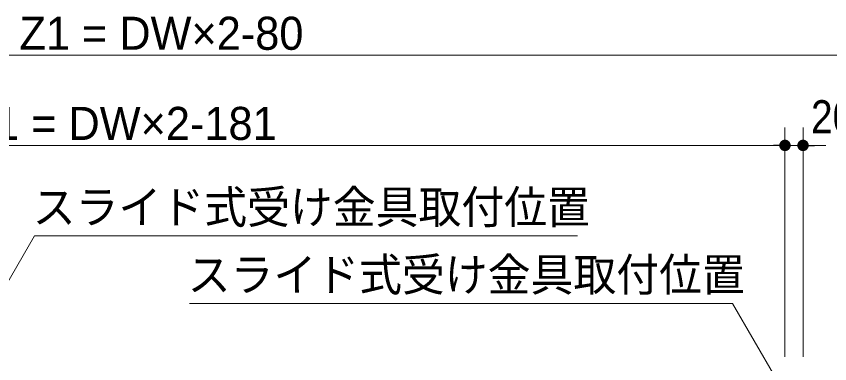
# Model space of a CAD drawing. Units: millimetres, scale not verified. Extents: x -6062 to 6062, y -3045 to 3045.
# Drawn here: x -4076 to -3175, y 408 to 793 of the extents above; entities that cross this region are included whole.
import ezdxf
from ezdxf.enums import TextEntityAlignment as Align

# ---------------------------------------------------------------- set-up
doc = ezdxf.new("R2010")
doc.units = ezdxf.units.MM
doc.header["$LTSCALE"] = 20
doc.header["$PDMODE"] = 32
doc.header["$PDSIZE"] = 10
for name, color, linetype, lineweight in [('0-1_2寸法-2', 7, 'Continuous', 15), ('0-2_0', 7, 'Continuous', 25), ('0-4_2寸法-1', 7, 'Continuous', 15), ('0-5_2寸法-3', 7, 'Continuous', 15)]:
    doc.layers.add(name, color=color, linetype=linetype, lineweight=lineweight)
doc.layers.add('0-3_Defpoints', color=7, linetype='Continuous')
doc.styles.add('ＭＳ Ｐゴシック', font='')
doc.styles.get('ＭＳ Ｐゴシック').set_extended_font_data('MS PGothic')

# ---------------------------------------------------------------- blocks, each defined once
blk = doc.blocks.new('_Dot')
at = {"layer": '0-2_0'}
blk.add_line((-10, 0), (-20, 0), dxfattribs=at)
for points in [[(0, 0), (-10, 0), (-9.92, 1.25)], [(0, 0), (-9.92, -1.25), (-10, 0)], [(0, 0), (-9.92, 1.25), (-9.69, 2.49)], [(0, 0), (-9.69, -2.49), (-9.92, -1.25)], [(0, 0), (-9.69, 2.49), (-9.3, 3.68)], [(0, 0), (-9.3, -3.68), (-9.69, -2.49)], [(0, 0), (-9.3, 3.68), (-8.76, 4.82)], [(0, 0), (-8.76, -4.82), (-9.3, -3.68)], [(0, 0), (-8.76, 4.82), (-8.09, 5.88)], [(0, 0), (-8.09, -5.88), (-8.76, -4.82)], [(0, 0), (-8.09, 5.88), (-7.29, 6.85)], [(0, 0), (-7.29, -6.85), (-8.09, -5.88)], [(0, 0), (-7.29, 6.85), (-6.37, 7.71)], [(0, 0), (-6.37, -7.71), (-7.29, -6.85)], [(0, 0), (-6.37, 7.71), (-5.36, 8.44)], [(0, 0), (-5.36, -8.44), (-6.37, -7.71)], [(0, 0), (-5.36, 8.44), (-4.26, 9.05)], [(0, 0), (-4.26, -9.05), (-5.36, -8.44)], [(0, 0), (-4.26, 9.05), (-3.09, 9.51)], [(0, 0), (-3.09, -9.51), (-4.26, -9.05)], [(0, 0), (-3.09, 9.51), (-1.87, 9.82)], [(0, 0), (-1.87, -9.82), (-3.09, -9.51)], [(0, 0), (-1.87, 9.82), (-0.63, 9.98)], [(0, 0), (-0.63, -9.98), (-1.87, -9.82)], [(0, 0), (-0.63, 9.98), (0.63, 9.98)], [(0, 0), (0.63, -9.98), (-0.63, -9.98)], [(0, 0), (0.63, 9.98), (1.87, 9.82)], [(0, 0), (1.87, 9.82), (3.09, 9.51)], [(0, 0), (3.09, 9.51), (4.26, 9.05)], [(0, 0), (4.26, 9.05), (5.36, 8.44)], [(0, 0), (5.36, 8.44), (6.37, 7.71)], [(0, 0), (6.37, 7.71), (7.29, 6.85)], [(0, 0), (7.29, 6.85), (8.09, 5.88)], [(0, 0), (8.09, 5.88), (8.76, 4.82)], [(0, 0), (8.76, 4.82), (9.3, 3.68)], [(0, 0), (9.3, 3.68), (9.69, 2.49)], [(0, 0), (9.69, 2.49), (9.92, 1.25)], [(0, 0), (9.92, 1.25), (10, 0)], [(0, 0), (1.87, -9.82), (0.63, -9.98)], [(0, 0), (3.09, -9.51), (1.87, -9.82)], [(0, 0), (4.26, -9.05), (3.09, -9.51)], [(0, 0), (5.36, -8.44), (4.26, -9.05)], [(0, 0), (6.37, -7.71), (5.36, -8.44)], [(0, 0), (7.29, -6.85), (6.37, -7.71)], [(0, 0), (8.09, -5.88), (7.29, -6.85)], [(0, 0), (8.76, -4.82), (8.09, -5.88)], [(0, 0), (9.3, -3.68), (8.76, -4.82)], [(0, 0), (9.69, -2.49), (9.3, -3.68)], [(0, 0), (9.92, -1.25), (9.69, -2.49)], [(0, 0), (10, 0), (9.92, -1.25)]]:
    blk.add_solid(points, dxfattribs=at)

msp = doc.modelspace()

# ---------------------------------------------------------------- linework, layer by layer
at = {"layer": '0-1_2寸法-2'}
for p, q in [((-3224.5, 415.25), (-3224.5, 670)), ((-3204.5, 415.25), (-3204.5, 670)), ((-3237.21, 650), (-3249.92, 650)), ((-3224.5, 650), (-3204.5, 650)), ((-3191.79, 650), (-3179.08, 650))]:
    msp.add_line(p, q, dxfattribs=at)
at = {"layer": '0-3_Defpoints'}
for p in [(-3224.5, 650), (-3204.5, 650)]:
    msp.add_point(p, dxfattribs=at)
at = {"layer": '0-4_2寸法-1'}
for p, q in [((-3136.21, 750), (-4686.79, 750)), ((-3224.5, 415.25), (-3224.5, 670)), ((-4686.79, 650), (-3237.21, 650))]:
    msp.add_line(p, q, dxfattribs=at)
at = {"layer": '0-5_2寸法-3'}
for points in [[(-3454.38, 549.75), (-4056.31, 549.75), (-4147.5, 391.8)], [(-3884.61, 474.75), (-3282.68, 474.75), (-3234.79, 391.8)]]:
    msp.add_lwpolyline(points, dxfattribs=at)

# ---------------------------------------------------------------- block references
at = {"layer": '0-1_2寸法-2', "xscale": 0.6356201, "yscale": 0.6356201}
msp.add_blockref('_Dot', (-3224.5, 650), dxfattribs=at)
at = {"layer": '0-1_2寸法-2', "xscale": 0.6356201, "yscale": 0.6356201, "rotation": 180}
msp.add_blockref('_Dot', (-3204.5, 650), dxfattribs=at)
at = {"layer": '0-4_2寸法-1', "xscale": 0.6356201, "yscale": 0.6356201}
msp.add_blockref('_Dot', (-3224.5, 650), dxfattribs=at)

# ---------------------------------------------------------------- texts
at = {"layer": '0-1_2寸法-2', "style": 'ＭＳ Ｐゴシック', "width": 0.9}
msp.add_text('20', height=36.66, dxfattribs=at).set_placement((-3195.67, 652.48), align=Align.BOTTOM_LEFT)
at = {"layer": '0-4_2寸法-1', "style": 'ＭＳ Ｐゴシック'}
for s, p in [('Z1 = DW×2-80', (-4072.99, 745.04)), ('U1 = DW×2-181', (-4134.7, 645.04))]:
    msp.add_text(s, height=36.69, dxfattribs=at).set_placement(p, align=Align.BOTTOM_LEFT)
at = {"layer": '0-5_2寸法-3', "style": 'ＭＳ Ｐゴシック', "width": 0.95}
for p in [(-4058.24, 552.3), (-3886.53, 477.3)]:
    msp.add_text('スライド式受け金具取付位置', height=36.66, dxfattribs=at).set_placement(p, align=Align.BOTTOM_LEFT)

doc.saveas('drawing.dxf')
